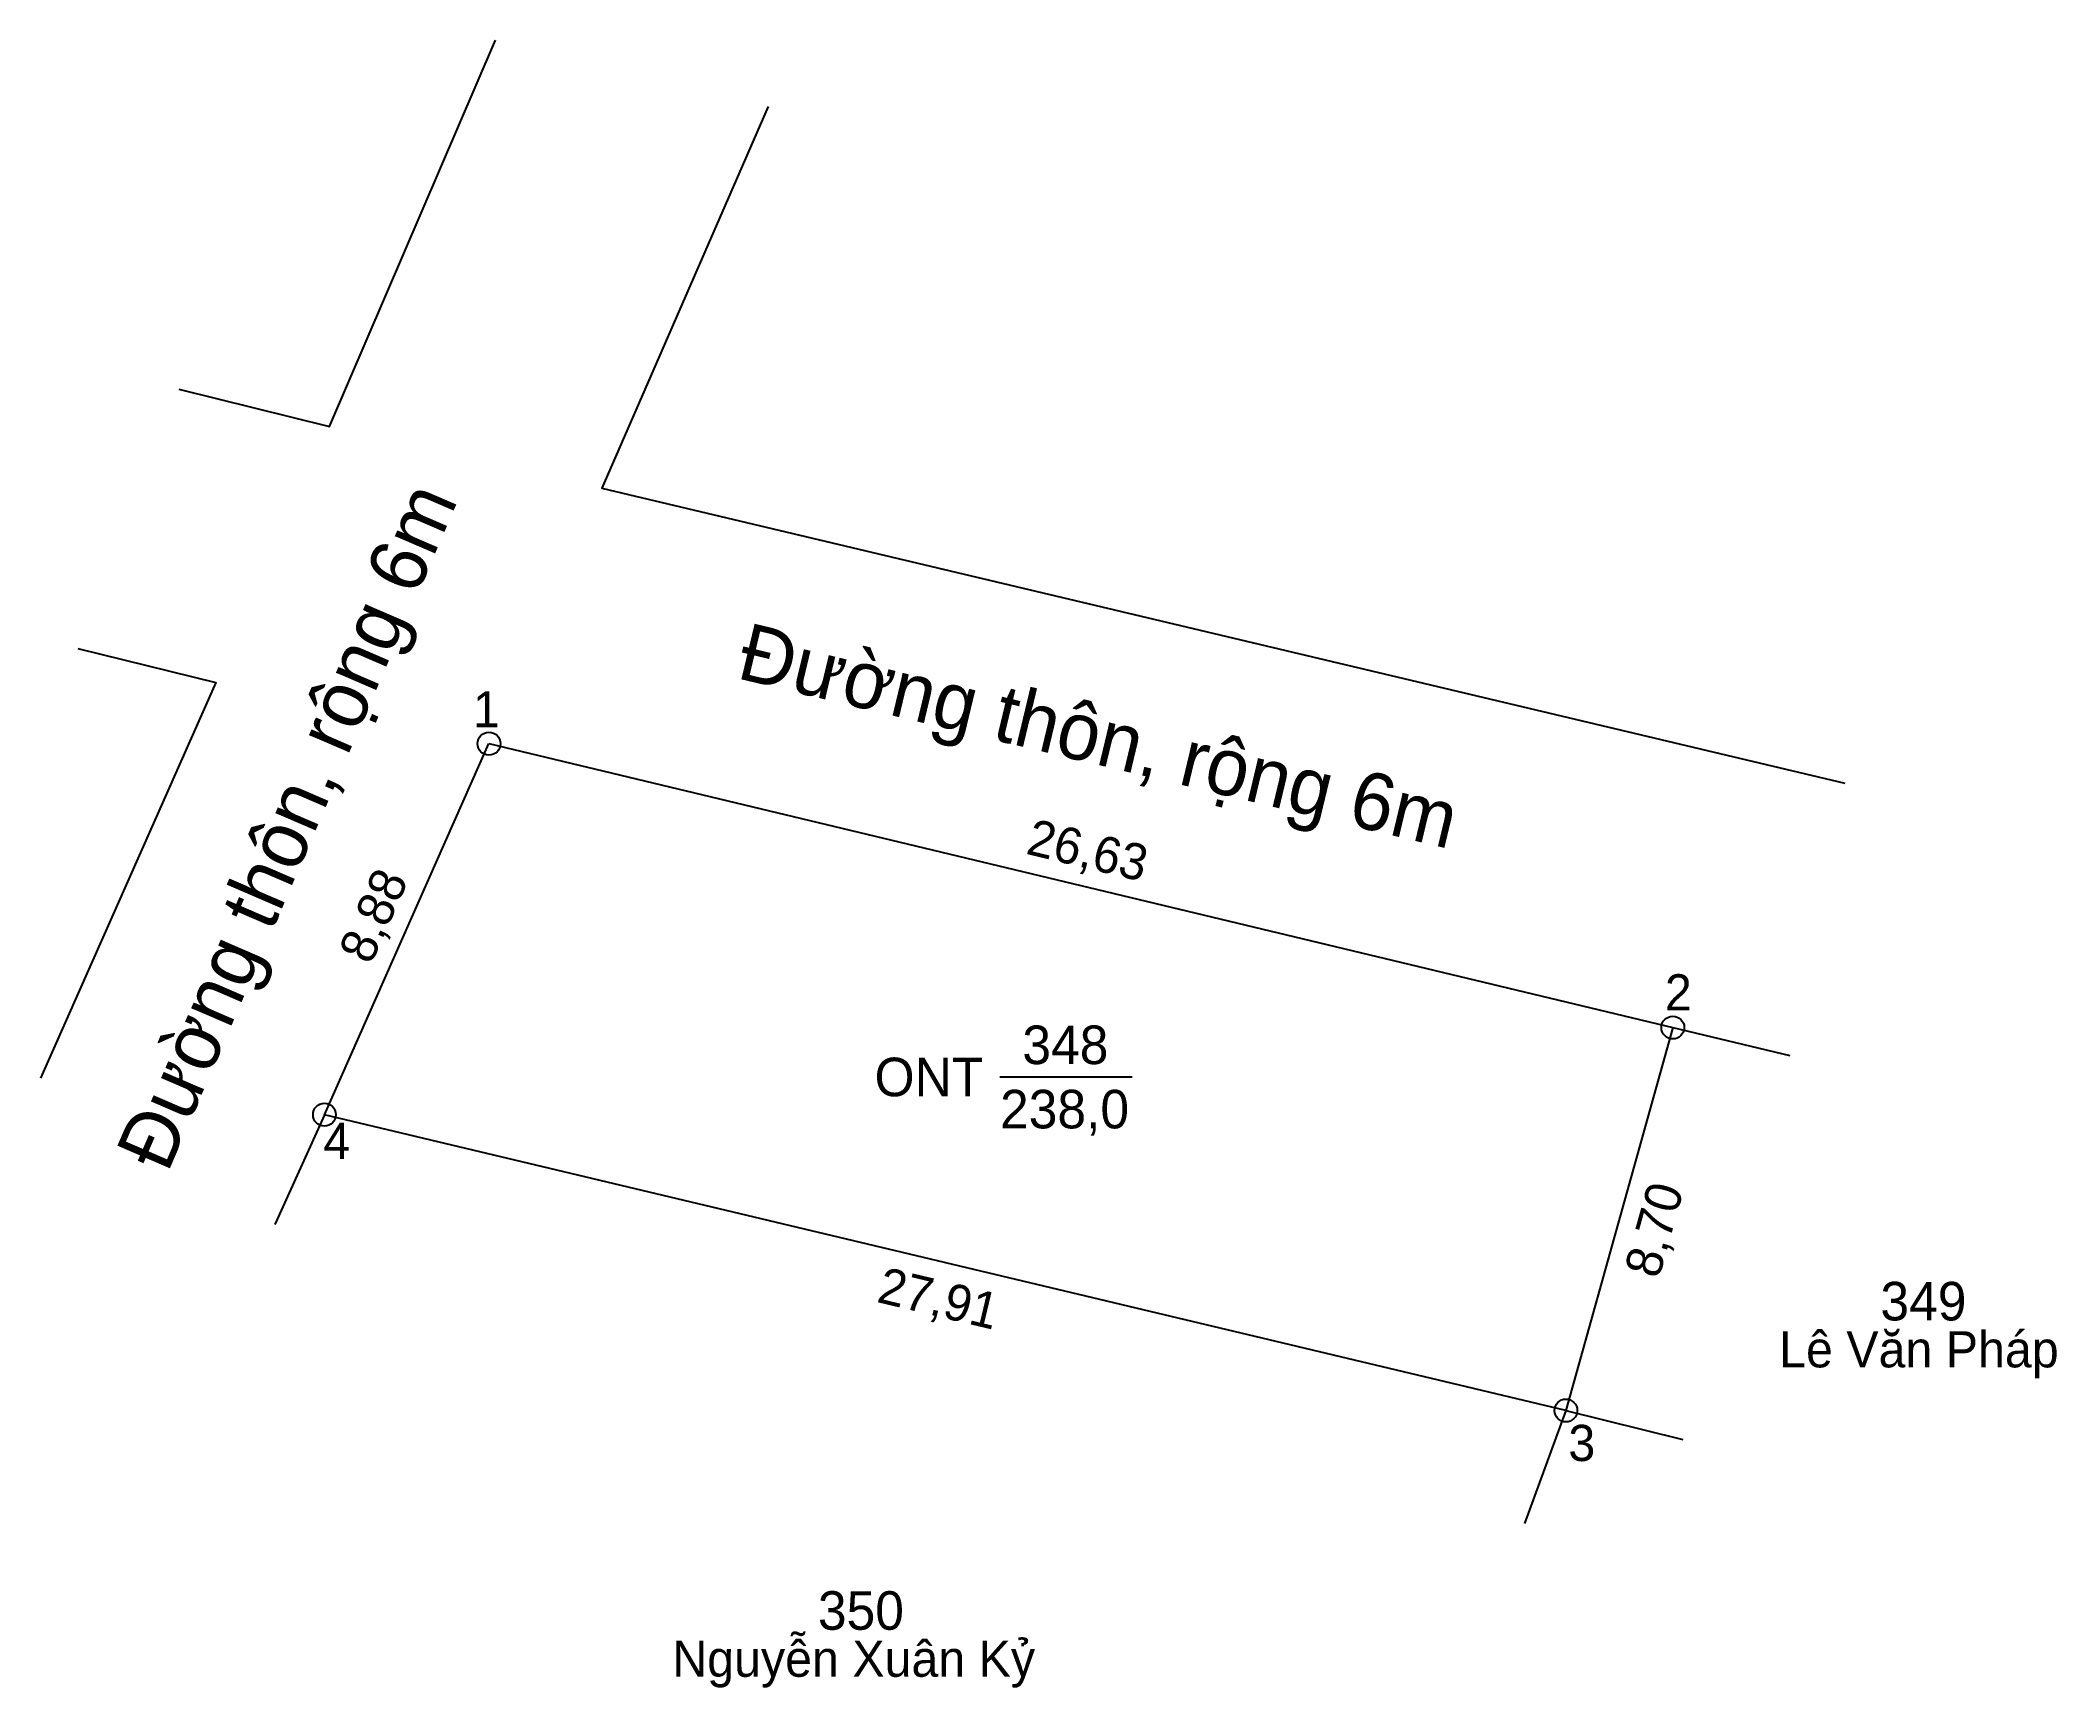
# Model space of a CAD drawing. Extents: x 540603.2 to 540647.3, y 1835278.1 to 1835314.2.
import ezdxf

# ---------------------------------------------------------------- set-up
doc = ezdxf.new("R2010")
doc.units = 0
for name, color, linetype in [('CanhThua', 7, 'Continuous'), ('ChieuDaiCanhThua', 7, 'Continuous'), ('Level 1', 7, 'Continuous'), ('Level 10', 7, 'Continuous'), ('Level 23', 7, 'Continuous'), ('MocDinhThua', 7, 'Continuous'), ('NhanDiaChinhThua', 7, 'Continuous'), ('NhanTuCan', 7, 'Continuous'), ('RauThua', 7, 'Continuous'), ('SoHieuDinhThua', 7, 'Continuous'), ('TenChuLanCan', 7, 'Continuous')]:
    doc.layers.add(name, color=color, linetype=linetype)

msp = doc.modelspace()

# ---------------------------------------------------------------- linework, layer by layer
at = {"layer": 'CanhThua'}
for p, q in [((540609.384, 1835290.665), (540612.982, 1835298.78)), ((540612.982, 1835298.78), (540638.876, 1835292.571)), ((540638.876, 1835292.571), (540636.537, 1835284.195)), ((540636.537, 1835284.195), (540609.384, 1835290.665))]:
    msp.add_line(p, q, dxfattribs=at)
at = {"layer": 'Level 10'}
msp.add_lwpolyline([(540603.988, 1835300.858), (540607.012, 1835300.117), (540603.17, 1835291.462)], dxfattribs=at)
at = {"layer": 'Level 23'}
for points in [[(540606.202, 1835306.534), (540609.491, 1835305.72), (540613.127, 1835314.163)], [(540619.088, 1835312.715), (540615.452, 1835304.366), (540642.642, 1835297.914)]]:
    msp.add_lwpolyline(points, dxfattribs=at)
at = {"layer": 'MocDinhThua'}
for centre in [(540612.982, 1835298.78), (540638.876, 1835292.571), (540609.384, 1835290.665), (540636.537, 1835284.195)]:
    msp.add_circle(centre, 0.25, dxfattribs=at)
at = {"layer": 'NhanDiaChinhThua'}
msp.add_line((540624.16, 1835291.49), (540627.052, 1835291.49), dxfattribs=at)
at = {"layer": 'RauThua'}
for p, q in [((540638.876, 1835292.571), (540641.439, 1835291.956)), ((540609.384, 1835290.665), (540608.3, 1835288.262)), ((540636.537, 1835284.195), (540635.631, 1835281.72)), ((540636.537, 1835284.195), (540639.095, 1835283.561))]:
    msp.add_line(p, q, dxfattribs=at)

# ---------------------------------------------------------------- texts
at = {"layer": 'ChieuDaiCanhThua'}
for s, rotation, p in [('26,63', 346.5159, (540624.702, 1835296.376)), ('8,88', 66.0886, (540610.396, 1835293.923)), ('8,70', 74.3976, (540638.567, 1835287.055)), ('27,91', 346.5975, (540621.44, 1835286.573))]:
    msp.add_text(s, height=0.7907, rotation=rotation, dxfattribs=at).set_placement(p)
at = {"layer": 'Level 1'}
for rotation, p in [(66.6631, (540605.949, 1835289.366)), (346.5156, (540618.369, 1835300.219))]:
    msp.add_text('Đường thôn, rộng 6m', height=1.25, rotation=rotation, dxfattribs=at).set_placement(p)
at = {"layer": 'NhanDiaChinhThua'}
for s, p in [('348', (540624.649, 1835291.771)), ('ONT', (540621.415, 1835291.068)), ('238,0', (540624.161, 1835290.365))]:
    msp.add_text(s, height=0.8434, dxfattribs=at).set_placement(p)
at = {"layer": 'NhanTuCan'}
for s, p in [('349', (540643.417, 1835286.165)), ('350', (540620.177, 1835279.399))]:
    msp.add_text(s, height=0.8434, dxfattribs=at).set_placement(p)
at = {"layer": 'SoHieuDinhThua'}
for s, p in [('1', (540612.63, 1835299.135)), ('2', (540638.703, 1835292.945)), ('4', (540609.36, 1835289.696)), ('3', (540636.591, 1835283.09))]:
    msp.add_text(s, height=0.791, dxfattribs=at).set_placement(p)
at = {"layer": 'TenChuLanCan'}
for s, p in [('Lê Văn Pháp', (540641.202, 1835285.138)), ('Nguyễn Xuân Kỷ', (540616.992, 1835278.371))]:
    msp.add_text(s, height=0.79068, dxfattribs=at).set_placement(p)

doc.saveas('drawing.dxf')
